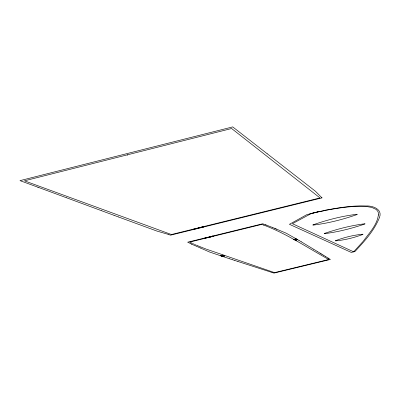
<?xml version="1.0" encoding="UTF-8"?>
<svg xmlns="http://www.w3.org/2000/svg" width="400" height="400" viewBox="0 0 400 400"><rect width="100%" height="100%" fill="white"/><g stroke="black" fill="none" stroke-linecap="round" stroke-linejoin="round"><path stroke-width="0.6" d="M378.535 214.805L378.525 215.085M379.465 217.46C382.84 209.16 372.48 205.535 366.005 205.99C352.24 205.435 338.555 207.735 325.075 210.285M379.42 217.62C374.22 230.72 364.4 241.39 354.895 251.555L351.28 252.425L289.425 224.3L306.74 214.695L318.36 211.71M296.64 239.5L294.805 239.9L295.075 239.91M363.375 241.08C369.38 232.75 377.735 224.415 378.51 213.69A169.615 18.45 -12.7 0 0 378.46 213.285L377.97 211.625L376.51 209.735A149.26 16.48 -12.7 0 0 376.16 209.435L371.98 207.51A62.97 7.065 -13 0 0 371.3 207.33L366.775 206.57L361.525 206.28A35.34 4.03 -13.1 0 0 360.445 206.275L359.335 206.28A44.91 5.115 -13.1 0 0 358.205 206.3L357.05 206.335A50.975 5.805 -13.1 0 0 355.875 206.385L351.43 206.665A53.14 6.055 -13 0 0 350.19 206.77L348.53 206.925A43.615 4.99 -13.1 0 0 347.285 207.05L345.21 207.28A35.685 4.1 -13.1 0 0 343.97 207.43L341.935 207.685A28.83 3.325 -13.1 0 0 340.735 207.85L338.005 208.24A26.425 3.05 -13.1 0 0 336.87 208.41L334.345 208.81A28.475 3.29 -13.1 0 0 332.32 209.15L329.855 209.58A31.125 3.59 -13.1 0 0 327.195 210.075L324.86 210.325M363.075 241.44L353.66 251.83L292.395 223.695L310.9 213.735A25.18 2.915 -13.1 0 1 314.76 212.75L315.075 212.67A19.495 2.265 -13.1 0 1 317.79 212.035L323.715 210.755M321.53 197.425L315.45 191.255L267.14 153.695M237.95 261.465L234.785 260.47M323.83 255.4L321.965 254.305M200.365 227.595L200.63 227.495L198.985 227.8L201.3 227.57L199.785 227.84L200.345 227.655M210.48 236.765L210.735 236.665L209.175 236.965L211.36 236.73L209.935 237.01L210.455 236.82M221.4 255.435L220.5 255.715L223.025 255.15L221.55 255.36M309.85 213.815L313.825 212.78M198.045 228.4L199.02 228.005L196.455 228.55L198.63 228.09L196.845 228.43L197.785 228.415M208.27 237.515L209.205 237.145L206.77 237.665L208.83 237.255L207.14 237.555L208.025 237.53M204.005 249.57L200.33 247.97M127.22 154.875L231.61 128.515L320 197.93L171.41 234.525L24.425 180.825L127.22 154.875L127.775 155.155M201.89 227.245L203.24 226.96L201.96 227.275M211.925 236.43L213.145 236.13M314.145 212.705L316.29 212.185M204.35 249.705L209.485 251.99L229.405 258.72M221.06 255.895L223.515 255.335M221.515 255.855L223.57 255.355L220.77 255.795L223.845 255.45L221.405 256.01C222.225 257.04 226.575 255.255 223.785 255.985M221.51 256.045L222.17 256.105L221.89 256.175M221.95 256.03L224.05 255.52M221.935 256.19L224.73 255.75L222.225 256.29M294.39 239.665L296.38 239.18M294.44 239.69L296.47 239.22L296.18 239.23M295.3 239.945L297.05 239.515M295.205 240.075L295.44 240.015C294.145 239.31 298.81 239.295 296.125 239.625M295.34 240.14L297.325 239.655M295.39 240.165L297.415 239.7L297.125 239.705M316.745 212.075L317.795 211.835M318.025 211.785L324.5 210.6M318.565 211.665L319.2 211.52M267.175 153.72L232.725 126.905L20 180.64L37.78 187.155M324.03 210.49L324.855 210.53M294.75 239.64C300.72 238.385 290.86 240.71 296.195 239.395L294.21 239.575L295.82 239.135L294.085 239.515L295.645 239.055C288.745 240.57 300.51 237.805 294.405 239.42L296.165 239.07L294.245 239.595L294.595 239.615M295.655 240.13L296.71 239.9M295.185 239.85L295.54 240.22L296.45 239.935M271.975 272.45L273.985 273.095L330.355 259.46L328.715 258.45M271.97 272.45L237.885 261.475M232.47 259.72L234.78 260.47M229.41 258.72L232.465 259.72M222.625 256.265L223.52 256.045M223.21 255.915L222.93 255.98M114.095 215.345L101.465 210.685M118.4 216.945L156.98 231.085L168.4 234.41M263.635 225.06L264.05 225.21M263.7 225.085L261.79 224.395L189.76 242.07L191.76 243.03M38.405 187.39L66.225 197.66M37.77 187.155L38.41 187.39M66.22 197.66L101.47 210.68M114.09 215.35L118.405 216.94M265.355 224.74L266.095 225.01M265.405 224.76L262.695 223.775L187.675 242.185L190.22 243.405M264.315 225.305C287.12 233.965 307.515 247.74 328.765 259.5L274.56 272.615L206.465 249.19M266.045 224.99L272.405 227.435M206.105 249.055L204.22 248.335M168.41 234.41L170.48 235.19L322.125 197.85L321.55 197.44M211.73 236.355L213.505 236.215L211.85 236.625L211.31 236.415L212.97 236.01M203.89 248.21L198.82 246.185M200.34 247.97L198.03 246.965M201.675 227.16L202.12 227.34M202.985 226.79L201.235 227.225L201.815 227.46L203.495 227M197.53 246.745L197.785 246.855M197.17 246.585L196.46 246.275M198.575 246.08L197.3 245.54M196.24 246.175L195.585 245.885M272.41 227.43L274.155 228.145M195.38 245.79L194.03 245.185M197.08 245.45L196.56 245.225M195.695 244.845L196.065 245.01M274.16 228.145L275.095 228.535M193.86 245.105L193.36 244.875M195 244.535L195.25 244.65M275.1 228.535L275.65 228.765M194.165 244.155L194.605 244.355M275.655 228.765L276.22 229.005M191.695 244.1L192.035 244.26M193.64 243.915L193.185 243.705M192.615 244.53L193.05 244.735M276.65 229.19L276.225 229.005M191.39 243.96L190.39 243.485M276.66 229.185L286.26 233.225L299.03 240.455M192.215 244.35L191.485 244.005M192.705 243.48L192.215 243.25M299.025 240.455L301.28 241.795M301.275 241.795L313.66 249.245M313.655 249.245L317.095 251.33M317.09 251.335L319.97 253.085M320.47 253.39L321.475 254M320.475 253.39L319.965 253.085M321.465 254L321.97 254.305M323.77 255.415L325.395 256.405M328.09 258.07L328.405 258.26M328.4 258.26L328.72 258.45M328.095 258.065L325.39 256.405M335.505 240.7L335.47 240.9C344.78 240.065 354.14 237.705 362.9 234.42L362.965 234.21C353.645 235.03 344.26 237.4 335.505 240.7M313.04 224.845L312.91 225.125C327.88 223.37 342.8 219.515 357.045 214.56L357.23 214.265C342.245 215.99 327.285 219.86 313.04 224.845M324.435 233.445L324.3 233.69C338.045 231.975 351.725 228.455 364.85 224.005L365.03 223.75C351.275 225.44 337.565 228.975 324.435 233.445M195.575 228.7L194.395 229.29L193.8 229.06L194.66 229.175L195.8 228.565L196.39 228.8L195.575 228.7M205.94 237.81L204.805 238.36L204.255 238.155L205.06 238.25L206.155 237.685L206.7 237.89L205.94 237.81"/></g></svg>
